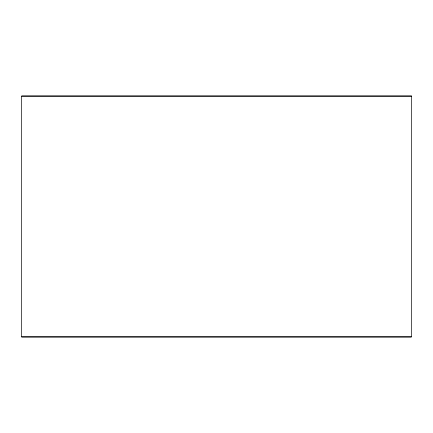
<?xml version="1.0" encoding="UTF-8"?>
<svg xmlns="http://www.w3.org/2000/svg" width="433" height="433" viewBox="0 0 433 433"><rect width="100%" height="100%" fill="white"/><g stroke="black" fill="none" stroke-linecap="round" stroke-linejoin="round"><path stroke-width="0.65" d="M21.65 96.142L411.35 96.142M21.65 336.858L411.35 336.858M411.35 96.012L21.65 96.012L21.65 336.988L411.35 336.988L411.35 96.012"/></g></svg>
